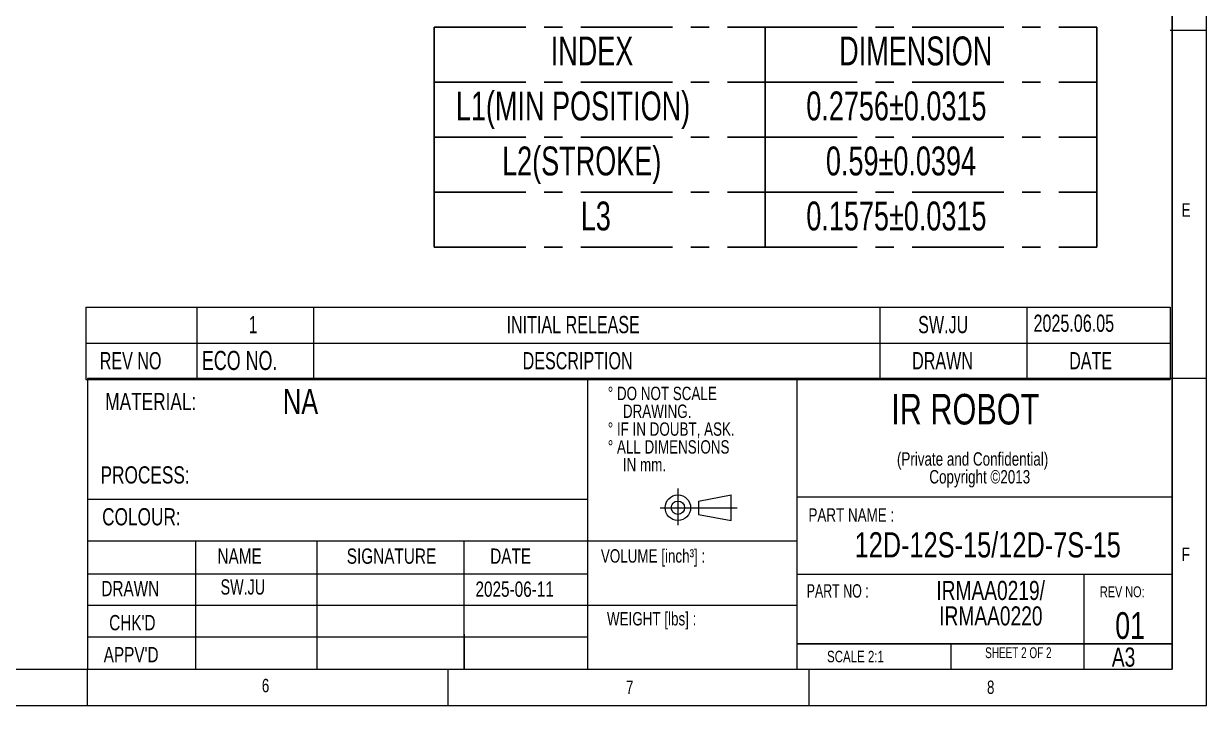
# Paper-space layout '시트4_ENG_with accessory' of a CAD drawing. Header units: inches. Extents: x 0.2 to 16.3, y 0.2 to 11.5.
# Drawn here: x 9.89 to 16.34, y 0.2 to 3.91 of the extents above; entities that cross this region are included whole.
import ezdxf

# ---------------------------------------------------------------- set-up
doc = ezdxf.new("R2010")
doc.units = ezdxf.units.IN
doc.header["$MEASUREMENT"] = 0
doc.linetypes.add('CENTERX2', pattern=[0.8, 0.5, -0.1, 0.1, -0.1])
doc.layers.add('CENTER_LINE', color=7, linetype='CENTERX2')
doc.layers.add('NOTES', color=7, linetype='Continuous')
doc.styles.add('SLDTEXTSTYLE0', font='TXT', dxfattribs={"width": 0.7})
doc.styles.add('SLDTEXTSTYLE1', font='TXT', dxfattribs={"width": 0.75})
doc.styles.add('SLDTEXTSTYLE2', font='TXT', dxfattribs={"width": 0.6875})
doc.styles.add('SLDTEXTSTYLE3', font='TXT', dxfattribs={"width": 0.694444})

# ---------------------------------------------------------------- blocks, each defined once
blk = doc.blocks.new('SW_NOTE_0_5')
at = {"color": 0, "linetype": 'Continuous', "lineweight": 0, "char_height": 0.072917, "attachment_point": 2, "style": 'SLDTEXTSTYLE1'}
for s, insert in [('(Private and Confidential)', (0.6061, 0.094)), ('Copyright ©2013', (0.6452, -0.0032))]:
    blk.add_mtext(s, dxfattribs=dict(at, insert=insert))
blk = doc.blocks.new('SW_NOTE_0_6')
at = {"color": 0, "linetype": 'Continuous', "lineweight": 0, "char_height": 0.10417, "attachment_point": 2, "style": 'SLDTEXTSTYLE1'}
for s, insert in [('IRMAA0219/', (0.3923, 0.1343)), ('IRMAA0220', (0.3933, -0.0046))]:
    blk.add_mtext(s, dxfattribs=dict(at, insert=insert))
blk = doc.blocks.new('SW_NOTE_0_7')
at = {"color": 0, "linetype": 'Continuous', "lineweight": 0, "attachment_point": 1, "style": 'SLDTEXTSTYLE1'}
for s, insert, char_height in [('%%d DO NOT SCALE', (0, 0.094), 0.072917), ('DRAWING.', (0.082, -0.0032), 0.07292), ('%%d IF IN DOUBT, ASK.', (0, -0.1004), 0.072917), ('%%d ALL DIMENSIONS', (0, -0.1977), 0.072917), ('IN mm.', (0.082, -0.2949), 0.07292)]:
    blk.add_mtext(s, dxfattribs=dict(at, insert=insert, char_height=char_height))
blk = doc.blocks.new('SW_TABLEANNOTATION_2')
at = {"color": 0, "linetype": 'Continuous', "lineweight": 18}
for p, q in [((0, 0), (0, -0.1969)), ((0, 0), (0.6057, 0)), ((0.6057, 0), (0.6057, -0.1969)), ((0.6057, 0), (1.2429, 0)), ((1.2429, 0), (1.2429, -0.1969)), ((1.2429, 0), (4.3302, 0)), ((4.3302, 0), (4.3302, -0.1969)), ((4.3302, 0), (5.1321, 0)), ((5.1321, 0), (5.1321, -0.1969)), ((5.1321, 0), (5.9148, 0)), ((5.9148, 0), (5.9148, -0.1969)), ((0, -0.1969), (0, -0.3937)), ((0, -0.1969), (0.6057, -0.1969)), ((0.6057, -0.1969), (0.6057, -0.3937)), ((0.6057, -0.1969), (1.2429, -0.1969)), ((1.2429, -0.1969), (1.2429, -0.3937)), ((1.2429, -0.1969), (4.3302, -0.1969)), ((4.3302, -0.1969), (4.3302, -0.3937)), ((4.3302, -0.1969), (5.1321, -0.1969)), ((5.1321, -0.1969), (5.1321, -0.3937)), ((5.1321, -0.1969), (5.9148, -0.1969)), ((5.9148, -0.1969), (5.9148, -0.3937)), ((0, -0.3937), (0.6057, -0.3937)), ((0.6057, -0.3937), (1.2429, -0.3937)), ((1.2429, -0.3937), (4.3302, -0.3937)), ((4.3302, -0.3937), (5.1321, -0.3937)), ((5.1321, -0.3937), (5.9148, -0.3937))]:
    blk.add_line(p, q, dxfattribs=at)
at = {"color": 0, "linetype": 'Continuous', "lineweight": 0, "attachment_point": 1, "style": 'SLDTEXTSTYLE0'}
for s, insert, char_height in [('1', (0.8885, -0.048), 0.0938), ('INITIAL RELEASE', (2.2951, -0.048), 0.09375), ('SW.JU', (4.5398, -0.048), 0.09375), ('REV NO', (0.0767, -0.2449), 0.09375), ('ECO NO.', (0.6337, -0.2384), 0.10417), ('DESCRIPTION', (2.3828, -0.2449), 0.09375), ('DRAWN', (4.507, -0.2449), 0.09375), ('DATE', (5.3635, -0.2449), 0.09375)]:
    blk.add_mtext(s, dxfattribs=dict(at, insert=insert, char_height=char_height))
blk = doc.blocks.new('SW_TABLEANNOTATION_3')
at = {"layer": 'CENTER_LINE', "color": 0}
for p, q in [((0, 0), (0, -0.3)), ((0, 0), (1.8067, 0)), ((1.8067, 0), (1.8067, -0.3)), ((1.8067, 0), (3.614, 0)), ((3.614, 0), (3.614, -0.3)), ((0, -0.3), (0, -0.6)), ((0, -0.3), (1.8067, -0.3)), ((1.8067, -0.3), (1.8067, -0.6)), ((1.8067, -0.3), (3.614, -0.3)), ((3.614, -0.3), (3.614, -0.6)), ((0, -0.6), (0, -0.9)), ((0, -0.6), (1.8067, -0.6)), ((1.8067, -0.6), (1.8067, -0.9)), ((1.8067, -0.6), (3.614, -0.6)), ((3.614, -0.6), (3.614, -0.9)), ((0, -0.9), (0, -1.2)), ((0, -0.9), (1.8067, -0.9)), ((1.8067, -0.9), (1.8067, -1.2)), ((1.8067, -0.9), (3.614, -0.9)), ((3.614, -0.9), (3.614, -1.2)), ((0, -1.2), (1.8067, -1.2)), ((1.8067, -1.2), (3.614, -1.2))]:
    blk.add_line(p, q, dxfattribs=at)
at = {"layer": 'CENTER_LINE', "color": 0, "char_height": 0.15748, "attachment_point": 1, "style": 'SLDTEXTSTYLE0'}
for s, insert in [('INDEX', (0.6362, -0.0504)), ('DIMENSION', (2.2094, -0.0504)), ('L1(MIN POSITION)', (0.1191, -0.3504)), ('0.2756±0.0315', (2.0302, -0.3504)), ('L2(STROKE)', (0.3712, -0.6504)), ('0.59±0.0394', (2.1372, -0.6504)), ('L3', (0.8002, -0.9504)), ('0.1575±0.0315', (2.0302, -0.9504))]:
    blk.add_mtext(s, dxfattribs=dict(at, insert=insert))

psp = doc.layouts.new('시트4_ENG_with accessory')

# ---------------------------------------------------------------- linework, layer by layer
at = {"color": 7, "linetype": 'Continuous', "lineweight": 18}
for p, q in [((16.3386, 0.1969), (16.3386, 11.4961)), ((16.1417, 3.878), (16.3386, 3.878)), ((10.2362, 1.9792), (10.2362, 0.3937)), ((16.3386, 1.9792), (10.2362, 1.9792)), ((12.9632, 1.9792), (12.9632, 0.3937)), ((14.1045, 1.9792), (14.1045, 0.3937)), ((10.2362, 1.3209), (12.9632, 1.3209)), ((13.5696, 1.3109), (13.7473, 1.3442)), ((13.5696, 1.3109), (13.5696, 1.2383)), ((13.7473, 1.2051), (13.7473, 1.3442)), ((16.1516, 1.3324), (14.1045, 1.3324)), ((13.5696, 1.2383), (13.7473, 1.2051)), ((10.8268, 1.0943), (10.8268, 0.3937)), ((11.4873, 1.0943), (11.4873, 0.3937)), ((12.292, 0.3937), (12.292, 1.0943)), ((12.9632, 0.9117), (10.2362, 0.9117)), ((15.6722, 0.3937), (15.6722, 0.9103)), ((14.1045, 0.741), (10.2362, 0.741)), ((12.292, 0.585), (12.292, 0.3937)), ((10.2362, 0.5701), (12.9632, 0.5701)), ((14.9453, 0.5283), (14.9453, 0.3937)), ((0.3937, 0.3937), (16.1516, 0.3937)), ((10.2362, 0.1969), (10.2362, 0.3937)), ((12.2047, 0.1969), (12.2047, 0.3937)), ((14.1732, 0.1969), (14.1732, 0.3937)), ((0.1969, 0.1969), (16.3386, 0.1969))]:
    psp.add_line(p, q, dxfattribs=at)
at = {"color": 7, "linetype": 'CENTERX2', "lineweight": 18}
for p, q in [((13.4566, 1.3801), (13.4566, 1.1786)), ((13.3607, 1.2746), (13.7805, 1.2746))]:
    psp.add_line(p, q, dxfattribs=at)
at = {"color": 7, "linetype": 'Continuous', "lineweight": 18}
for radius in [0.0696, 0.0363]:
    psp.add_circle((13.4566, 1.2746), radius, dxfattribs=at)
at = {"layer": 'NOTES', "color": 7}
for p, q in [((16.1516, 11.2992), (16.1516, 0.3937)), ((16.1516, 0.5314), (14.1045, 0.5314))]:
    psp.add_line(p, q, dxfattribs=at)
at = {"layer": 'NOTES', "color": 7, "linetype": 'Continuous', "lineweight": 18}
for p, q in [((10.2362, 1.0945), (14.1045, 1.0945)), ((16.1516, 0.9103), (14.1045, 0.9103))]:
    psp.add_line(p, q, dxfattribs=at)

# ---------------------------------------------------------------- block references
at = {"color": 7, "linetype": 'Continuous', "lineweight": 0}
for name, p in [('SW_TABLEANNOTATION_2', (10.2272, 2.3681)), ('SW_NOTE_0_7', (13.0747, 1.8403)), ('SW_NOTE_0_5', (14.4577, 1.4828)), ('SW_NOTE_0_6', (14.7701, 0.7412))]:
    psp.add_blockref(name, p, dxfattribs=at)
at = {"layer": 'CENTER_LINE'}
psp.add_blockref('SW_TABLEANNOTATION_3', (12.1268, 3.8945), dxfattribs=at)

# ---------------------------------------------------------------- texts
at = {"color": 7, "linetype": 'Continuous', "lineweight": 0}
for s, insert, char_height, attachment_point, style in [('E', (16.2042, 2.9345), 0.0729, 1, 'SLDTEXTSTYLE1'), ('MATERIAL:', (10.3338, 1.9007), 0.09375, 1, 'SLDTEXTSTYLE1'), ('NA', (11.399, 1.9225), 0.1378, 2, 'SLDTEXTSTYLE1'), ('PROCESS:', (10.3082, 1.5003), 0.09375, 1, 'SLDTEXTSTYLE1'), ('PART NAME :', (14.1688, 1.2713), 0.072917, 1, 'SLDTEXTSTYLE1'), ('12D-12S-15/12D-7S-15', (15.1463, 1.1411), 0.137795, 2, 'SLDTEXTSTYLE1'), ('NAME', (10.9459, 1.0522), 0.08333, 1, 'SLDTEXTSTYLE1'), ('SIGNATURE', (11.651, 1.0522), 0.08333, 1, 'SLDTEXTSTYLE1'), ('DATE', (12.4332, 1.0522), 0.08333, 1, 'SLDTEXTSTYLE1'), ('VOLUME [inch³] :', (13.0367, 1.0481), 0.072917, 1, 'SLDTEXTSTYLE1'), ('DRAWN', (10.3125, 0.8753), 0.08333, 1, 'SLDTEXTSTYLE1'), ('2025-06-11', (12.3528, 0.8722), 0.08333, 1, 'SLDTEXTSTYLE1'), ('REV NO:', (15.7582, 0.8455), 0.05906, 1, 'SLDTEXTSTYLE1'), ("CHK'D", (10.3553, 0.6894), 0.08333, 1, 'SLDTEXTSTYLE1'), ("APPV'D", (10.3253, 0.5149), 0.08333, 1, 'SLDTEXTSTYLE1'), ('SCALE 2:1', (14.2701, 0.4942), 0.0625, 1, 'SLDTEXTSTYLE1'), ('SHEET 2 OF 2', (15.1323, 0.5134), 0.059055, 1, 'SLDTEXTSTYLE2'), ('A3', (15.8233, 0.5121), 0.10417, 1, 'SLDTEXTSTYLE1')]:
    psp.add_mtext(s, dxfattribs=dict(at, insert=insert, char_height=char_height, attachment_point=attachment_point, style=style))
at = {"layer": 'CENTER_LINE'}
for s, insert, char_height, attachment_point, style in [('2025.06.05', (15.3963, 2.3276), 0.09375, 1, 'SLDTEXTSTYLE0'), ('01', (15.9229, 0.705), 0.14583, 2, 'SLDTEXTSTYLE1')]:
    psp.add_mtext(s, dxfattribs=dict(at, insert=insert, char_height=char_height, attachment_point=attachment_point, style=style))
at = {"layer": 'NOTES', "attachment_point": 1}
for s, insert, char_height, style in [('IR ROBOT', (14.6199, 1.8951), 0.16667, 'SLDTEXTSTYLE1'), ('COLOUR:', (10.3168, 1.2721), 0.09375, 'SLDTEXTSTYLE1'), ('F', (16.2042, 1.0567), 0.0729, 'SLDTEXTSTYLE1'), ('SW.JU', (10.9627, 0.8841), 0.08333, 'SLDTEXTSTYLE0'), ('PART NO :', (14.1589, 0.8575), 0.07292, 'SLDTEXTSTYLE3'), ('WEIGHT [lbs] :', (13.0699, 0.7055), 0.072917, 'SLDTEXTSTYLE1'), ('6', (11.1877, 0.3413), 0.0729, 'SLDTEXTSTYLE1'), ('7', (13.1737, 0.332), 0.0729, 'SLDTEXTSTYLE1'), ('8', (15.1422, 0.332), 0.0729, 'SLDTEXTSTYLE1')]:
    psp.add_mtext(s, dxfattribs=dict(at, insert=insert, char_height=char_height, style=style))

doc.saveas('drawing.dxf')
